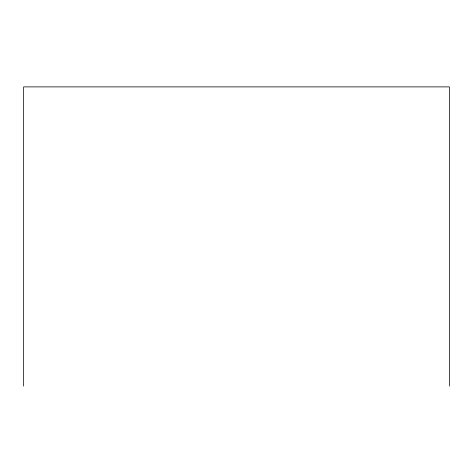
<?xml version="1.0" encoding="UTF-8"?>
<svg xmlns="http://www.w3.org/2000/svg" width="473" height="473" viewBox="0 0 473 473"><rect width="100%" height="100%" fill="white"/><g stroke="black" fill="none" stroke-linecap="round" stroke-linejoin="round"><path stroke-width="0.71" d="M449.35 386.116L449.35 86.884L23.65 86.884L23.65 386.116"/></g></svg>
